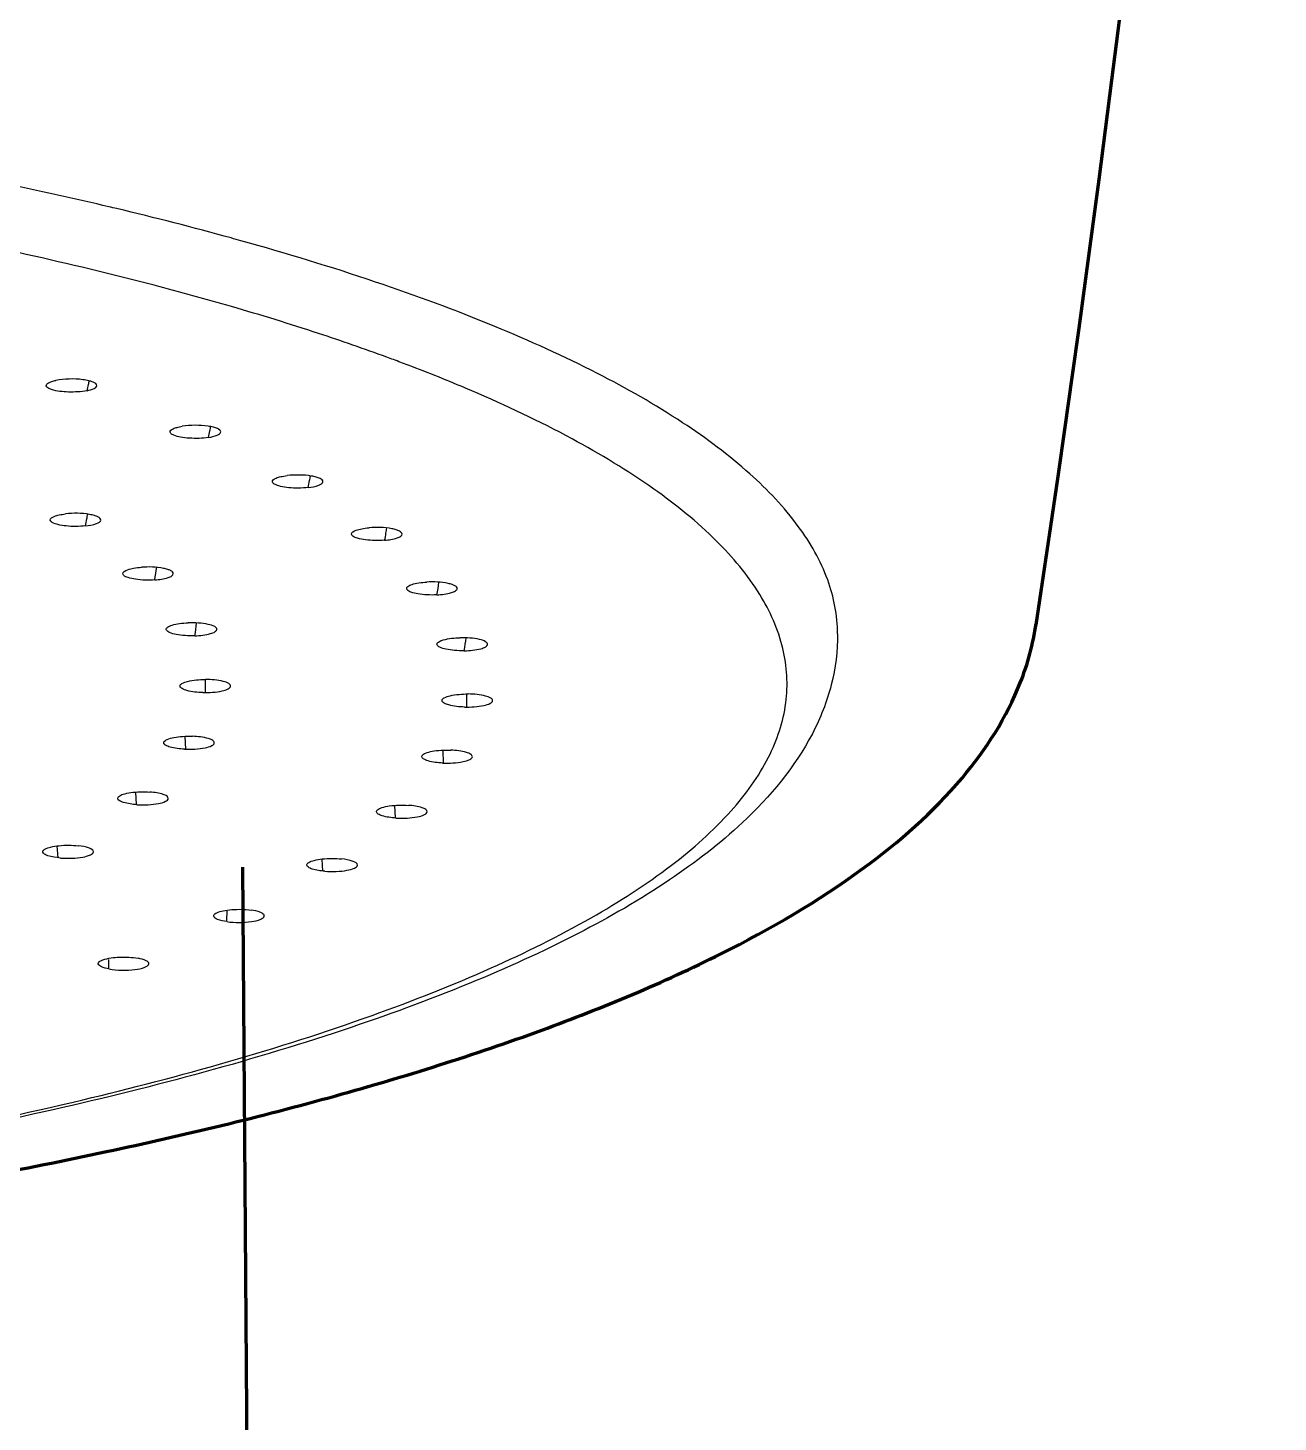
# Model space of a CAD drawing. Extents: x 40217 to 40811, y 11735 to 12155.
# Drawn here: x 40346.44 to 40358.8, y 12068.81 to 12082.58 of the extents above; entities that cross this region are included whole.
import ezdxf

# ---------------------------------------------------------------- set-up
doc = ezdxf.new("R2010")
doc.units = 0
doc.header["$LTSCALE"] = 7
doc.header["$MEASUREMENT"] = 0
doc.linetypes.add('CENTER', pattern=[2, 1.25, -0.25, 0.25, -0.25])
doc.layers.get('0').update_dxf_attribs({"color": 2, "linetype": 'CONTINUOUS'})
doc.layers.add('1', color=1, linetype='CENTER')

msp = doc.modelspace()

# ---------------------------------------------------------------- linework, layer by layer
at = {"color": 7, "linetype": 'Continuous'}
for p, q in [((40347.38996, 12077.17275), (40347.38157, 12077.18679)), ((40350.19118, 12077.03006), (40350.18687, 12077.03971)), ((40347.81315, 12076.631), (40347.81155, 12076.63639)), ((40354.44483, 12076.59474), (40354.44483, 12076.59507)), ((40350.48654, 12076.48677), (40350.48613, 12076.48898)), ((40348.19517, 12076.14358), (40348.19532, 12076.01441)), ((40347.94721, 12076.07599), (40347.94678, 12076.07941)), ((40350.77619, 12076.00029), (40350.77705, 12075.87146)), ((40350.53626, 12075.933), (40350.53592, 12075.9383)), ((40347.99519, 12075.58), (40348.00029, 12075.4551)), ((40347.78632, 12075.51603), (40347.78834, 12075.52825)), ((40350.54304, 12075.44297), (40350.54813, 12075.31842)), ((40350.33632, 12075.37927), (40350.33866, 12075.39205)), ((40347.50727, 12075.03166), (40347.51219, 12074.90789)), ((40350.06749, 12074.90009), (40350.0724, 12074.776)), ((40346.73114, 12074.49977), (40346.74014, 12074.38297)), ((40349.3478, 12074.3703), (40349.35629, 12074.25152))]:
    msp.add_line(p, q, dxfattribs=at)
for centre, radius, start, end in [((40338.1675, 12042.39923), 39.47149, 76.704954, 78.123554), ((40338.6965, 12044.6596), 37.15005, 76.576488, 76.697266), ((40339.64005, 12048.49871), 33.19679, 74.605625, 76.622273), ((40340.39284, 12051.2649), 30.33002, 74.400355, 74.589507), ((40341.50973, 12055.79938), 25.01137, 71.814913, 73.874716), ((40342.81857, 12059.75383), 20.84596, 69.878058, 71.840569), ((40343.39742, 12061.34788), 19.15007, 69.652163, 69.863491), ((40343.59285, 12061.87364), 18.58916, 69.18008, 69.653459), ((40344.41063, 12063.98362), 16.32631, 66.967284, 69.230721), ((40344.48964, 12079.58943), 2.60786, 346.854336, 348.201985), ((40344.34758, 12079.61927), 2.75301, 348.198544, 349.048614), ((40344.93716, 12065.23428), 14.96934, 66.811941, 66.949009), ((40345.94348, 12079.05445), 2.34382, 347.186577, 348.815453), ((40345.79706, 12079.08361), 2.49312, 348.810891, 349.840454), ((40347.11683, 12078.49729), 2.14572, 347.697055, 349.567201), ((40346.96598, 12078.52529), 2.29915, 349.561793, 350.76914), ((40344.68241, 12078.14105), 2.37997, 350.054952, 351.233529), ((40344.84477, 12078.11236), 2.21508, 348.230318, 350.060531), ((40347.85698, 12077.94788), 2.15499, 350.425219, 351.822192), ((40348.0131, 12077.92135), 1.99663, 348.383569, 350.430634), ((40345.6156, 12077.52607), 2.11939, 349.160816, 352.559496), ((40348.56323, 12077.34336), 1.95636, 349.27795, 353.009379), ((40346.11204, 12076.91441), 2.0104, 350.290982, 353.914977), ((40348.89819, 12076.74501), 1.88477, 350.30539, 354.214033), ((40346.44688, 12073.84273), 1.9647, 357.355518, 0.080674), ((40346.23469, 12073.84385), 2.17689, 0.043386, 0.446577), ((40345.00439, 12073.31892), 2.24072, 0.611353, 1.485744), ((40345.19453, 12073.3206), 2.05057, 358.989336, 0.621215)]:
    msp.add_arc(centre, radius, start, end, dxfattribs=at)
for points, knots in [([(40348.45635, 12079.82672), (40348.20203, 12079.90048), (40347.11132, 12080.19992), (40346.00548, 12080.44265), (40345.15468, 12080.60502)], [0, 0, 0, 0, 0.23413936, 1, 1, 1, 1]), ([(40354.44483, 12076.59507), (40354.44399, 12076.7757), (40354.36858, 12077.15925), (40354.05603, 12077.70015), (40353.55931, 12078.22002), (40352.88436, 12078.72114), (40352.03543, 12079.20299), (40351.01815, 12079.66254), (40349.8403, 12080.09617), (40348.9956, 12080.35299), (40348.549, 12080.47768)], [0, 0, 0, 0, 0.07302437, 0.1542238, 0.24938353, 0.36178059, 0.49293443, 0.64328111, 0.81255257, 1, 1, 1, 1]), ([(40346.62553, 12079.04421), (40346.62329, 12079.0565), (40346.64771, 12079.07672), (40346.68148, 12079.08859), (40346.70711, 12079.09531), (40346.72133, 12079.09819)], [0, 0, 0, 0, 0.32635924, 0.62102029, 1, 1, 1, 1]), ([(40346.67824, 12079.00747), (40346.66521, 12079.01178), (40346.6451, 12079.01928), (40346.62701, 12079.03609), (40346.62553, 12079.04421)], [0, 0, 0, 0, 0.6243073, 1, 1, 1, 1]), ([(40347.02916, 12078.99633), (40346.96876, 12078.98413), (40346.85054, 12078.97896), (40346.7315, 12078.98985), (40346.67824, 12079.00747)], [0, 0, 0, 0, 0.52342777, 1, 1, 1, 1]), ([(40347.12508, 12079.04539), (40347.12665, 12079.06185), (40347.08857, 12079.08321), (40347.04291, 12079.096), (40346.96139, 12079.11034), (40346.85341, 12079.1143), (40346.76388, 12079.10677), (40346.72133, 12079.09819)], [0, 0, 0, 0, 0.1174487, 0.22730376, 0.36675002, 0.69151733, 1, 1, 1, 1]), ([(40347.02916, 12078.99633), (40347.0528, 12079.00111), (40347.0859, 12079.00888), (40347.12388, 12079.03268), (40347.12508, 12079.04539)], [0, 0, 0, 0, 0.65378099, 1, 1, 1, 1]), ([(40353.39161, 12074.84589), (40353.53487, 12075.00653), (40353.77563, 12075.33577), (40353.96664, 12075.89846), (40353.93362, 12076.47273), (40353.68164, 12077.0282), (40353.23405, 12077.55859), (40352.6002, 12078.06891), (40351.78442, 12078.55937), (40351.16721, 12078.85049), (40350.83135, 12078.99436)], [0, 0, 0, 0, 0.11026225, 0.20638184, 0.2983898, 0.39771974, 0.51343296, 0.65092791, 0.81282439, 1, 1, 1, 1]), ([(40347.84922, 12078.5868), (40347.84659, 12078.60128), (40347.87907, 12078.62332), (40347.9197, 12078.63549), (40347.9515, 12078.64231), (40347.96893, 12078.64505)], [0, 0, 0, 0, 0.31875452, 0.61784283, 1, 1, 1, 1]), ([(40348.34867, 12078.58833), (40348.3498, 12078.60363), (40348.31615, 12078.62417), (40348.2739, 12078.63667), (40348.19888, 12078.6514), (40348.09641, 12078.65687), (40348.01089, 12078.65165), (40347.96893, 12078.64505)], [0, 0, 0, 0, 0.11562828, 0.22247618, 0.35811286, 0.67975645, 1, 1, 1, 1]), ([(40347.8854, 12078.55624), (40347.88045, 12078.55834), (40347.8665, 12078.56506), (40347.85112, 12078.57632), (40347.84922, 12078.5868)], [0, 0, 0, 0, 0.33533668, 1, 1, 1, 1]), ([(40348.22894, 12078.53465), (40348.16663, 12078.52484), (40348.07286, 12078.52206), (40347.958, 12078.53476), (40347.90644, 12078.54731), (40347.8854, 12078.55624)], [0, 0, 0, 0, 0.54548171, 0.80231443, 1, 1, 1, 1]), ([(40348.22894, 12078.53465), (40348.25836, 12078.53928), (40348.29803, 12078.54677), (40348.34756, 12078.57324), (40348.34867, 12078.58833)], [0, 0, 0, 0, 0.66314983, 1, 1, 1, 1]), ([(40348.85922, 12078.09576), (40348.85609, 12078.11262), (40348.89777, 12078.13606), (40348.94546, 12078.14843), (40348.98384, 12078.15507), (40349.0046, 12078.15754)], [0, 0, 0, 0, 0.3140721, 0.61706949, 1, 1, 1, 1]), ([(40348.88175, 12078.07184), (40348.87868, 12078.07357), (40348.86945, 12078.07935), (40348.8606, 12078.08831), (40348.85922, 12078.09576)], [0, 0, 0, 0, 0.31737469, 1, 1, 1, 1]), ([(40349.21327, 12078.04008), (40349.14998, 12078.03256), (40349.05712, 12078.03173), (40348.94645, 12078.04793), (40348.8994, 12078.0619), (40348.88175, 12078.07184)], [0, 0, 0, 0, 0.5688994, 0.81921219, 1, 1, 1, 1]), ([(40349.3586, 12078.09752), (40349.3596, 12078.11164), (40349.32988, 12078.13136), (40349.29118, 12078.14359), (40349.22261, 12078.15859), (40349.12629, 12078.16542), (40349.04535, 12078.16237), (40349.0046, 12078.15754)], [0, 0, 0, 0, 0.11420371, 0.21827812, 0.35034138, 0.66908655, 1, 1, 1, 1]), ([(40349.21327, 12078.04008), (40349.24877, 12078.0443), (40349.29526, 12078.05149), (40349.35735, 12078.07988), (40349.3586, 12078.09752)], [0, 0, 0, 0, 0.66900967, 1, 1, 1, 1]), ([(40346.66522, 12077.7169), (40346.66198, 12077.73432), (40346.70586, 12077.75802), (40346.75516, 12077.77041), (40346.79506, 12077.77698), (40346.81658, 12077.77936)], [0, 0, 0, 0, 0.3133551, 0.61718061, 1, 1, 1, 1]), ([(40347.1646, 12077.71897), (40347.16538, 12077.73291), (40347.13635, 12077.75217), (40347.09836, 12077.76441), (40346.99122, 12077.78798), (40346.89524, 12077.78805), (40346.81658, 12077.77936)], [0, 0, 0, 0, 0.11471509, 0.21853185, 0.35004844, 1, 1, 1, 1]), ([(40346.68509, 12077.69452), (40346.68239, 12077.69615), (40346.67413, 12077.7017), (40346.6665, 12077.71007), (40346.66522, 12077.7169)], [0, 0, 0, 0, 0.31273884, 1, 1, 1, 1]), ([(40347.01329, 12077.66053), (40346.9499, 12077.65352), (40346.85739, 12077.65312), (40346.74789, 12077.67009), (40346.70191, 12077.68436), (40346.68509, 12077.69452)], [0, 0, 0, 0, 0.57431954, 0.82308969, 1, 1, 1, 1]), ([(40347.01329, 12077.66053), (40347.05029, 12077.66463), (40347.09827, 12077.6716), (40347.16359, 12077.70074), (40347.1646, 12077.71897)], [0, 0, 0, 0, 0.67096028, 1, 1, 1, 1]), ([(40349.6419, 12077.57773), (40349.63829, 12077.59718), (40349.69, 12077.62154), (40349.74497, 12077.63402), (40349.7902, 12077.64021), (40349.81433, 12077.64224)], [0, 0, 0, 0, 0.31174855, 0.61829748, 1, 1, 1, 1]), ([(40350.14126, 12077.57965), (40350.14223, 12077.59266), (40350.11603, 12077.61141), (40350.08092, 12077.62347), (40349.98027, 12077.64763), (40349.88938, 12077.64853), (40349.81433, 12077.64224)], [0, 0, 0, 0, 0.11365945, 0.21522068, 0.34411157, 1, 1, 1, 1]), ([(40349.65382, 12077.56081), (40349.65221, 12077.56209), (40349.64701, 12077.56666), (40349.64279, 12077.57289), (40349.6419, 12077.57773)], [0, 0, 0, 0, 0.29532242, 1, 1, 1, 1]), ([(40349.96884, 12077.51931), (40349.90547, 12077.51399), (40349.81454, 12077.51505), (40349.70972, 12077.53461), (40349.66752, 12077.54991), (40349.65382, 12077.56081)], [0, 0, 0, 0, 0.59349928, 0.83667396, 1, 1, 1, 1]), ([(40349.96884, 12077.51931), (40350.01062, 12077.52283), (40350.06633, 12077.53141), (40350.12452, 12077.55404), (40350.14068, 12077.5718), (40350.14126, 12077.57965)], [0, 0, 0, 0, 0.66479333, 0.87514353, 1, 1, 1, 1]), ([(40347.38138, 12077.18679), (40347.37761, 12077.20734), (40347.43352, 12077.23192), (40347.49147, 12077.24443), (40347.53947, 12077.25035), (40347.56495, 12077.25216)], [0, 0, 0, 0, 0.31141042, 0.61929275, 1, 1, 1, 1]), ([(40347.88078, 12077.18906), (40347.88152, 12077.20172), (40347.8565, 12077.21979), (40347.82273, 12077.23182), (40347.72568, 12077.2559), (40347.63777, 12077.25731), (40347.56495, 12077.25216)], [0, 0, 0, 0, 0.11423115, 0.21498955, 0.34265871, 1, 1, 1, 1]), ([(40347.69717, 12077.12751), (40347.63401, 12077.12303), (40347.54411, 12077.12483), (40347.44211, 12077.14566), (40347.40188, 12077.16151), (40347.38996, 12077.17275)], [0, 0, 0, 0, 0.60373198, 0.84381048, 1, 1, 1, 1]), ([(40347.69717, 12077.12751), (40347.74161, 12077.13066), (40347.80099, 12077.13916), (40347.86283, 12077.16221), (40347.8803, 12077.18084), (40347.88078, 12077.18906)], [0, 0, 0, 0, 0.66629679, 0.87687889, 1, 1, 1, 1]), ([(40350.18661, 12077.03971), (40350.18511, 12077.04804), (40350.20244, 12077.07089), (40350.24577, 12077.08527), (40350.30979, 12077.10039), (40350.3597, 12077.1047), (40350.38717, 12077.10612)], [0, 0, 0, 0, 0.11477036, 0.32197338, 0.62705259, 1, 1, 1, 1]), ([(40350.68607, 12077.04176), (40350.68699, 12077.05373), (40350.66405, 12077.07137), (40350.63248, 12077.08329), (40350.54063, 12077.10764), (40350.45687, 12077.10973), (40350.38717, 12077.10612)], [0, 0, 0, 0, 0.113775, 0.2128228, 0.33859673, 1, 1, 1, 1]), ([(40350.48543, 12076.97939), (40350.45296, 12076.97771), (40350.39022, 12076.97769), (40350.30346, 12076.98621), (40350.23749, 12077.00161), (40350.20019, 12077.01844), (40350.19118, 12077.03006)], [0, 0, 0, 0, 0.32124796, 0.61984612, 0.85473208, 1, 1, 1, 1]), ([(40350.48543, 12076.97939), (40350.53358, 12076.98189), (40350.59831, 12076.99003), (40350.66541, 12077.0135), (40350.6854, 12077.03294), (40350.68607, 12077.04176)], [0, 0, 0, 0, 0.66563108, 0.87786197, 1, 1, 1, 1]), ([(40347.81131, 12076.63639), (40347.80973, 12076.64522), (40347.82233, 12076.6611), (40347.84449, 12076.67221), (40347.88333, 12076.68659), (40347.94541, 12076.6981), (40347.99903, 12076.70251), (40348.02838, 12076.70351)], [0, 0, 0, 0, 0.11315515, 0.2047794, 0.32291157, 0.62959555, 1, 1, 1, 1]), ([(40348.31089, 12076.63879), (40348.31154, 12076.65025), (40348.27863, 12076.67582), (40348.18674, 12076.69883), (40348.09464, 12076.70576), (40348.02838, 12076.70351)], [0, 0, 0, 0, 0.1148747, 0.33654859, 1, 1, 1, 1]), ([(40348.09365, 12076.57537), (40348.06121, 12076.57426), (40347.99944, 12076.5752), (40347.91492, 12076.58524), (40347.85359, 12076.6011), (40347.81912, 12076.6193), (40347.81315, 12076.631)], [0, 0, 0, 0, 0.33340934, 0.63539944, 0.86500794, 1, 1, 1, 1]), ([(40348.09365, 12076.57537), (40348.14558, 12076.57714), (40348.21576, 12076.58502), (40348.28804, 12076.60884), (40348.31035, 12076.62941), (40348.31089, 12076.63879)], [0, 0, 0, 0, 0.66615848, 0.87958708, 1, 1, 1, 1]), ([(40350.48599, 12076.48898), (40350.48434, 12076.49819), (40350.49813, 12076.51461), (40350.52158, 12076.52587), (40350.59211, 12076.55062), (40350.65911, 12076.55526), (40350.71537, 12076.55644)], [0, 0, 0, 0, 0.11233777, 0.20470725, 0.32393899, 1, 1, 1, 1]), ([(40350.98562, 12076.4911), (40350.9864, 12076.50208), (40350.95582, 12076.52722), (40350.8675, 12076.55043), (40350.77927, 12076.55778), (40350.71537, 12076.55644)], [0, 0, 0, 0, 0.1146954, 0.33391739, 1, 1, 1, 1]), ([(40354.44483, 12076.59517), (40354.44563, 12076.42569), (40354.40169, 12076.08203), (40354.13598, 12075.41298), (40353.77624, 12074.98454), (40353.50423, 12074.73011)], [0, 0, 0, 0, 0.23726741, 0.47855073, 1, 1, 1, 1]), ([(40350.75605, 12076.42762), (40350.72374, 12076.42694), (40350.66286, 12076.42851), (40350.58023, 12076.4398), (40350.52235, 12076.45561), (40350.49017, 12076.4753), (40350.48654, 12076.48677)], [0, 0, 0, 0, 0.34268028, 0.64704648, 0.87236036, 1, 1, 1, 1]), ([(40350.75605, 12076.42762), (40350.81054, 12076.42878), (40350.88459, 12076.43627), (40350.96053, 12076.46028), (40350.98492, 12076.48126), (40350.98562, 12076.4911)], [0, 0, 0, 0, 0.66456265, 0.87971271, 1, 1, 1, 1]), ([(40347.94678, 12076.07941), (40347.94701, 12076.08992), (40347.97461, 12076.11282), (40348.05752, 12076.13626), (40348.13883, 12076.14375), (40348.19823, 12076.14366)], [0, 0, 0, 0, 0.11755519, 0.3357112, 1, 1, 1, 1]), ([(40348.44674, 12076.07844), (40348.44703, 12076.08876), (40348.42025, 12076.11218), (40348.33826, 12076.13594), (40348.25743, 12076.14357), (40348.19823, 12076.14366)], [0, 0, 0, 0, 0.11640312, 0.33240481, 1, 1, 1, 1]), ([(40348.17115, 12076.01465), (40348.11875, 12076.01473), (40348.04741, 12076.0237), (40347.97332, 12076.04694), (40347.94887, 12076.06623), (40347.94706, 12076.07598)], [0, 0, 0, 0, 0.65770183, 0.87549839, 1, 1, 1, 1]), ([(40348.17115, 12076.01465), (40348.23539, 12076.01273), (40348.32458, 12076.0195), (40348.41417, 12076.04328), (40348.44642, 12076.06698), (40348.44674, 12076.07844)], [0, 0, 0, 0, 0.66047589, 0.88210239, 1, 1, 1, 1]), ([(40350.53592, 12075.9383), (40350.53741, 12075.94927), (40350.56698, 12075.97081), (40350.65175, 12075.9946), (40350.73448, 12076.00117), (40350.7945, 12076.00063)], [0, 0, 0, 0, 0.12127565, 0.34241105, 1, 1, 1, 1]), ([(40351.03572, 12075.93507), (40351.03621, 12075.94507), (40351.01089, 12075.96844), (40350.93093, 12075.99217), (40350.85233, 12076.00011), (40350.7945, 12076.00063)], [0, 0, 0, 0, 0.11599299, 0.33050086, 1, 1, 1, 1]), ([(40350.75654, 12075.8718), (40350.70491, 12075.87226), (40350.63473, 12075.88105), (40350.56176, 12075.90425), (40350.53786, 12075.92337), (40350.53606, 12075.93299)], [0, 0, 0, 0, 0.65789557, 0.87526976, 1, 1, 1, 1]), ([(40350.75654, 12075.8718), (40350.82132, 12075.86964), (40350.91151, 12075.87605), (40351.00207, 12075.89994), (40351.03515, 12075.92341), (40351.03572, 12075.93507)], [0, 0, 0, 0, 0.65881038, 0.88137082, 1, 1, 1, 1]), ([(40347.78834, 12075.52825), (40347.79484, 12075.53998), (40347.82982, 12075.55789), (40347.89197, 12075.57371), (40347.97691, 12075.58347), (40348.03886, 12075.58425), (40348.07131, 12075.58304)], [0, 0, 0, 0, 0.13676175, 0.36732849, 0.66873944, 1, 1, 1, 1]), ([(40348.28568, 12075.51815), (40348.28603, 12075.52727), (40348.26499, 12075.54896), (40348.19313, 12075.57271), (40348.1233, 12075.58112), (40348.07131, 12075.58304)], [0, 0, 0, 0, 0.11773205, 0.3288844, 1, 1, 1, 1]), ([(40347.99232, 12075.45542), (40347.94379, 12075.45722), (40347.87808, 12075.46545), (40347.80966, 12075.48853), (40347.78779, 12075.50691), (40347.78611, 12075.51602)], [0, 0, 0, 0, 0.65845032, 0.87431791, 1, 1, 1, 1]), ([(40347.99232, 12075.45542), (40348.05996, 12075.45227), (40348.15482, 12075.45806), (40348.24954, 12075.48171), (40348.28522, 12075.50597), (40348.28568, 12075.51815)], [0, 0, 0, 0, 0.65686559, 0.88181013, 1, 1, 1, 1]), ([(40350.33866, 12075.39205), (40350.34557, 12075.40377), (40350.38092, 12075.42149), (40350.44368, 12075.43726), (40350.52892, 12075.44683), (40350.59101, 12075.44748), (40350.62347, 12075.4462)], [0, 0, 0, 0, 0.13809553, 0.36936907, 0.67034201, 1, 1, 1, 1]), ([(40350.83567, 12075.38108), (40350.83617, 12075.39009), (40350.81567, 12075.41191), (40350.74434, 12075.43564), (40350.67511, 12075.44417), (40350.62347, 12075.4462)], [0, 0, 0, 0, 0.11734246, 0.32784153, 1, 1, 1, 1]), ([(40350.5412, 12075.31871), (40350.49292, 12075.32061), (40350.42755, 12075.32879), (40350.3595, 12075.35188), (40350.33778, 12075.37019), (40350.33612, 12075.37926)], [0, 0, 0, 0, 0.65848535, 0.87423753, 1, 1, 1, 1]), ([(40350.5412, 12075.31871), (40350.60891, 12075.31549), (40350.70395, 12075.32108), (40350.79898, 12075.34483), (40350.83497, 12075.36882), (40350.83567, 12075.38108)], [0, 0, 0, 0, 0.65574617, 0.88115922, 1, 1, 1, 1]), ([(40347.34079, 12074.98782), (40347.35316, 12074.99898), (40347.39388, 12075.01469), (40347.49662, 12075.03521), (40347.58679, 12075.03682), (40347.65001, 12075.03213)], [0, 0, 0, 0, 0.15798019, 0.39884814, 1, 1, 1, 1]), ([(40347.83087, 12074.96929), (40347.83109, 12074.97732), (40347.8148, 12074.99676), (40347.75341, 12075.02006), (40347.69442, 12075.02883), (40347.65001, 12075.03213)], [0, 0, 0, 0, 0.12103136, 0.32916272, 1, 1, 1, 1]), ([(40347.3314, 12074.96696), (40347.33044, 12074.97235), (40347.3336, 12074.98077), (40347.33905, 12074.98626), (40347.34079, 12074.98782)], [0, 0, 0, 0, 0.70117576, 1, 1, 1, 1]), ([(40347.52052, 12074.90731), (40347.47579, 12074.91063), (40347.41528, 12074.91795), (40347.35253, 12074.94109), (40347.33292, 12074.95844), (40347.3314, 12074.96696)], [0, 0, 0, 0, 0.65884186, 0.87292343, 1, 1, 1, 1]), ([(40347.52052, 12074.90731), (40347.5577, 12074.90492), (40347.62871, 12074.90429), (40347.72634, 12074.91599), (40347.79188, 12074.93106), (40347.83052, 12074.95651), (40347.83087, 12074.96929)], [0, 0, 0, 0, 0.3420375, 0.65482739, 0.88262757, 1, 1, 1, 1]), ([(40349.89741, 12074.85542), (40349.90933, 12074.86665), (40349.94955, 12074.8825), (40350.05156, 12074.90333), (40350.14146, 12074.90513), (40350.20462, 12074.90065)], [0, 0, 0, 0, 0.15618954, 0.39626805, 1, 1, 1, 1]), ([(40350.38828, 12074.83733), (40350.38863, 12074.84543), (40350.37213, 12074.86525), (40350.30974, 12074.88864), (40350.24978, 12074.89745), (40350.20462, 12074.90065)], [0, 0, 0, 0, 0.12027641, 0.32824417, 1, 1, 1, 1]), ([(40343.54269, 12071.3212), (40344.69769, 12071.50271), (40346.82382, 12071.90629), (40349.31737, 12072.60515), (40350.97885, 12073.25752), (40351.97272, 12073.74755), (40352.77534, 12074.26031), (40353.21479, 12074.64763), (40353.39161, 12074.84589)], [0, 0, 0, 0, 0.3308168, 0.61180815, 0.73110359, 0.83544832, 0.92483118, 1, 1, 1, 1]), ([(40349.88881, 12074.83528), (40349.88789, 12074.84045), (40349.89071, 12074.84852), (40349.8958, 12074.8539), (40349.89741, 12074.85542)], [0, 0, 0, 0, 0.70413713, 1, 1, 1, 1]), ([(40350.07935, 12074.77554), (40350.0343, 12074.77873), (40349.97336, 12074.78614), (40349.91014, 12074.80927), (40349.89034, 12074.82671), (40349.88881, 12074.83528)], [0, 0, 0, 0, 0.65882109, 0.87305548, 1, 1, 1, 1]), ([(40350.07935, 12074.77554), (40350.11632, 12074.77322), (40350.18693, 12074.77269), (40350.28398, 12074.78429), (40350.34923, 12074.79951), (40350.38773, 12074.82456), (40350.38828, 12074.83733)], [0, 0, 0, 0, 0.34188546, 0.6542718, 0.8820132, 1, 1, 1, 1]), ([(40353.50423, 12074.73011), (40353.28139, 12074.52166), (40352.75949, 12074.12198), (40351.84891, 12073.59793), (40350.76658, 12073.10866), (40349.01845, 12072.47112), (40346.45276, 12071.7942), (40344.27965, 12071.40523), (40343.10858, 12071.23229)], [0, 0, 0, 0, 0.08253029, 0.17689074, 0.28367226, 0.40337624, 0.67982785, 1, 1, 1, 1]), ([(40346.59145, 12074.43904), (40346.59099, 12074.44149), (40346.59182, 12074.45451), (40346.60386, 12074.46315), (40346.61248, 12074.4682)], [0, 0, 0, 0, 0.19981542, 1, 1, 1, 1]), ([(40346.61248, 12074.4682), (40346.62967, 12074.47826), (40346.67613, 12074.4924), (40346.78616, 12074.50903), (40346.87883, 12074.50844), (40346.94218, 12074.5012)], [0, 0, 0, 0, 0.17863736, 0.42809714, 1, 1, 1, 1]), ([(40347.09085, 12074.44124), (40347.09166, 12074.45896), (40347.02632, 12074.49123), (40346.97925, 12074.49697), (40346.94218, 12074.5012)], [0, 0, 0, 0, 0.32222102, 1, 1, 1, 1]), ([(40346.76444, 12074.38057), (40346.72337, 12074.38526), (40346.66774, 12074.39152), (40346.61032, 12074.41473), (40346.59293, 12074.4311), (40346.59145, 12074.43904)], [0, 0, 0, 0, 0.65891955, 0.87119552, 1, 1, 1, 1]), ([(40346.76444, 12074.38057), (40346.80277, 12074.37737), (40346.87678, 12074.37569), (40346.97924, 12074.38682), (40347.04869, 12074.40161), (40347.09023, 12074.42779), (40347.09085, 12074.44124)], [0, 0, 0, 0, 0.33682307, 0.6506239, 0.88215177, 1, 1, 1, 1]), ([(40349.20022, 12074.30839), (40349.19981, 12074.31068), (40349.20031, 12074.32241), (40349.21058, 12074.33081), (40349.21815, 12074.33565)], [0, 0, 0, 0, 0.20562105, 1, 1, 1, 1]), ([(40349.21815, 12074.33565), (40349.23429, 12074.34598), (40349.27943, 12074.36048), (40349.38796, 12074.37806), (40349.48016, 12074.37799), (40349.54359, 12074.37136)], [0, 0, 0, 0, 0.17387371, 0.4214207, 1, 1, 1, 1]), ([(40349.69963, 12074.31036), (40349.70068, 12074.32876), (40349.63128, 12074.36182), (40349.58246, 12074.3673), (40349.54359, 12074.37136)], [0, 0, 0, 0, 0.32053539, 1, 1, 1, 1]), ([(40349.37692, 12074.24963), (40349.335, 12074.25401), (40349.27825, 12074.26052), (40349.21962, 12074.28373), (40349.20171, 12074.30032), (40349.20022, 12074.30839)], [0, 0, 0, 0, 0.65892985, 0.87162298, 1, 1, 1, 1]), ([(40349.37692, 12074.24963), (40349.41491, 12074.24663), (40349.4881, 12074.2452), (40349.58931, 12074.25635), (40349.65791, 12074.27131), (40349.69886, 12074.29702), (40349.69963, 12074.31036)], [0, 0, 0, 0, 0.33752971, 0.65074868, 0.88169878, 1, 1, 1, 1]), ([(40348.2797, 12073.80574), (40348.27916, 12073.80864), (40348.28113, 12073.82535), (40348.29833, 12073.83424), (40348.31005, 12073.83979)], [0, 0, 0, 0, 0.18563109, 1, 1, 1, 1]), ([(40348.40948, 12073.75208), (40348.37821, 12073.7565), (40348.33537, 12073.76452), (40348.28265, 12073.78969), (40348.2797, 12073.80574)], [0, 0, 0, 0, 0.65935337, 1, 1, 1, 1]), ([(40348.31005, 12073.83979), (40348.3298, 12073.84912), (40348.37961, 12073.86225), (40348.49299, 12073.87637), (40348.58653, 12073.87437), (40348.64934, 12073.86549)], [0, 0, 0, 0, 0.19098755, 0.44527056, 1, 1, 1, 1]), ([(40348.40948, 12073.75208), (40348.45019, 12073.74633), (40348.53166, 12073.74139), (40348.64719, 12073.75007), (40348.72694, 12073.76469), (40348.77783, 12073.79208), (40348.77907, 12073.80756)], [0, 0, 0, 0, 0.32000151, 0.63758468, 0.87914865, 1, 1, 1, 1]), ([(40348.77907, 12073.80756), (40348.78034, 12073.82333), (40348.72439, 12073.85515), (40348.68209, 12073.86086), (40348.64934, 12073.86549)], [0, 0, 0, 0, 0.3236212, 1, 1, 1, 1]), ([(40347.13965, 12073.3341), (40347.13901, 12073.33765), (40347.14105, 12073.3491), (40347.15888, 12073.36361), (40347.17523, 12073.37082), (40347.18541, 12073.37453)], [0, 0, 0, 0, 0.16633475, 0.49955824, 1, 1, 1, 1]), ([(40347.18541, 12073.37453), (40347.2368, 12073.39327), (40347.35535, 12073.40508), (40347.47267, 12073.4011), (40347.53395, 12073.38988)], [0, 0, 0, 0, 0.46754033, 1, 1, 1, 1]), ([(40347.63911, 12073.3358), (40347.64041, 12073.3492), (40347.59687, 12073.37884), (40347.56085, 12073.38494), (40347.53395, 12073.38988)], [0, 0, 0, 0, 0.32984643, 1, 1, 1, 1]), ([(40347.24478, 12073.28443), (40347.21926, 12073.28911), (40347.18328, 12073.29706), (40347.14212, 12073.32056), (40347.13965, 12073.3341)], [0, 0, 0, 0, 0.6534164, 1, 1, 1, 1]), ([(40347.24478, 12073.28443), (40347.28621, 12073.27685), (40347.37152, 12073.26972), (40347.49442, 12073.27655), (40347.58045, 12073.29108), (40347.63747, 12073.31899), (40347.63911, 12073.3358)], [0, 0, 0, 0, 0.30814911, 0.62799969, 0.87641645, 1, 1, 1, 1])]:
    msp.add_open_spline(points, degree=3, knots=knots, dxfattribs=at)
at = {"layer": '1', "color": 7, "linetype": 'Continuous', "lineweight": 70}
msp.add_line((40348.79702, 12043.67858), (40348.56743, 12074.29087), dxfattribs=at)
msp.add_arc((40149.29661, 12108.24879), 209.50029, 351.3341536, 359.9738748, dxfattribs=at)
msp.add_open_spline([(40341.85944, 12070.61973), (40341.91558, 12070.62623), (40342.87613, 12070.73861), (40344.66982, 12070.98613), (40347.1601, 12071.44542), (40349.42936, 12071.99078), (40351.46509, 12072.62723), (40353.22187, 12073.35689), (40354.63785, 12074.17546), (40355.66735, 12075.07551), (40356.22437, 12075.93821), (40356.3765, 12076.49512), (40356.40622, 12076.69382)], degree=3, knots=[0.138776106, 0.138776106, 0.138776106, 0.138776106, 0.14763107, 0.290305577, 0.422425067, 0.544276908, 0.655808036, 0.756321832, 0.841799459, 0.911044854, 0.968695805, 1, 1, 1, 1], dxfattribs=at)

doc.saveas('drawing.dxf')
